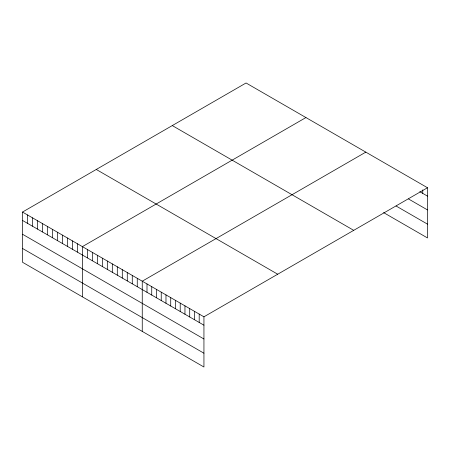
<?xml version="1.0" encoding="UTF-8"?>
<svg xmlns="http://www.w3.org/2000/svg" width="450" height="450" viewBox="0 0 450 450"><rect width="100%" height="100%" fill="white"/><g stroke="black" fill="none" stroke-linecap="round" stroke-linejoin="round"><path stroke-width="0.67" d="M22.5 212.057L203.94 316.811L203.94 367.014L22.5 262.254L22.5 212.057L246.06 82.986L427.5 187.746L427.5 237.943L383.603 212.597M305.933 117.557L82.378 246.628L82.378 296.826M365.811 152.128L142.251 281.194L142.251 331.397M203.94 316.811L427.5 187.746M419.788 191.672L427.5 196.121M408.516 198.962L427.5 209.925M396.062 205.993L427.5 224.139M172.282 125.584L353.728 230.338M96.272 169.464L277.718 274.219M22.5 220.438L203.94 325.192M22.5 234.236L203.94 338.991M22.5 248.456L203.94 353.211M422.752 189.889L422.752 193.382M199.198 314.072L199.198 322.453M194.451 311.332L194.451 319.714M189.703 308.593L189.703 316.974M184.961 305.854L184.961 314.235M180.214 303.114L180.214 311.496M175.472 300.375L175.472 308.756M170.724 297.636L170.724 306.017M165.977 294.896L165.977 303.272M161.235 292.157L161.235 300.532M156.487 289.418L156.487 297.793M151.74 286.678L151.74 295.054M146.998 283.939L146.998 292.314M137.261 278.314L137.261 286.695M132.272 275.434L132.272 283.815M127.282 272.554L127.282 280.935M122.293 269.674L122.293 278.055M117.304 266.794L117.304 275.169M112.314 263.914L112.314 272.289M107.325 261.034L107.325 269.409M102.336 258.148L102.336 266.529M97.346 255.268L97.346 263.649M92.357 252.388L92.357 260.769M87.367 249.508L87.367 257.889M77.389 243.748L77.389 252.124M72.399 240.868L72.399 249.244M67.404 237.982L67.404 246.364M62.415 235.102L62.415 243.484M57.426 232.222L57.426 240.604M52.436 229.343L52.436 237.724M47.447 226.463L47.447 234.844M42.458 223.583L42.458 231.958M37.468 220.703L37.468 229.078M32.479 217.822L32.479 226.198M27.489 214.937L27.489 223.318"/></g></svg>
